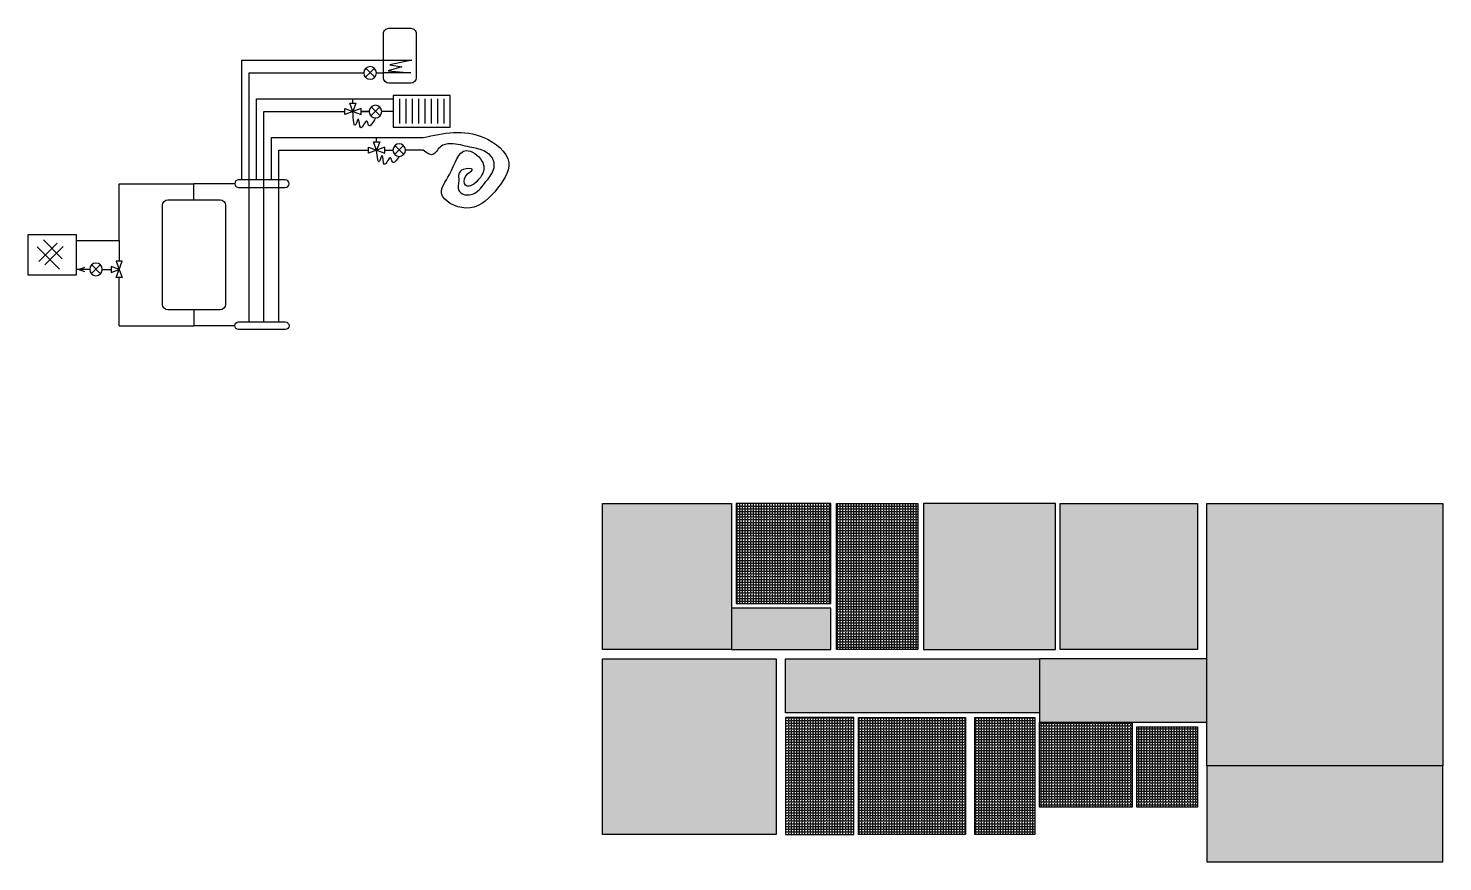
# Model space of a CAD drawing. Header units: millimetres. Extents: x -24587 to 37983, y -70862 to 338.
# Drawn here: x 7983 to 11623, y -55853 to -53709 of the extents above; entities that cross this region are included whole.
import ezdxf

# ---------------------------------------------------------------- set-up
doc = ezdxf.new("R2010")
doc.units = ezdxf.units.MM
doc.header["$LTSCALE"] = 50
for name, color, linetype in [('1', 1, 'Continuous'), ('2', 2, 'Continuous'), ('3', 3, 'Continuous'), ('4', 4, 'Continuous')]:
    doc.layers.add(name, color=color, linetype=linetype)
pattern_1 = [(360, (2e-12, 5000), (8e-15, 6.985), [5.08, -1.905]), (90, (2e-12, 5000), (-6.985, 8e-15), [5.08, -1.905])]

msp = doc.modelspace()

# ---------------------------------------------------------------- hatches: boundary and pattern name
at = {"layer": '1'}
h = msp.add_hatch(dxfattribs=at)
h.set_pattern_fill('ANGLE', color=256)
h.set_pattern_definition(pattern_1)
h.paths.add_polyline_path([(9792.7, -55307.349), (9792.7, -54931.349), (9460.7, -54931.349), (9460.7, -55307.349)])
h.paths.add_polyline_path([(10047.7, -55307.349), (10047.7, -55201.349), (9792.7, -55201.349), (9792.7, -55307.349)])
h = msp.add_hatch(dxfattribs=at)
h.set_pattern_fill('ANGLE', color=256)
h.set_pattern_definition(pattern_1)
h.paths.add_polyline_path([(9804.7, -55189.349), (10047.7, -55189.349), (10047.7, -54931.349), (9804.7, -54931.349)])
h = msp.add_hatch(dxfattribs=at)
h.set_pattern_fill('ANGLE', color=256)
h.set_pattern_definition(pattern_1)
h.paths.add_polyline_path([(10062.7, -55307.349), (10271.773, -55307.349), (10271.773, -54931.349), (10062.7, -54931.349)])
h = msp.add_hatch(dxfattribs=at)
h.set_pattern_fill('ANGLE', color=256)
h.set_pattern_definition(pattern_1)
h.paths.add_polyline_path([(10286.773, -55307.349), (10626.527, -55307.349), (10626.527, -54931.349), (10286.773, -54931.349)])
h = msp.add_hatch(dxfattribs=at)
h.set_pattern_fill('ANGLE', color=256)
h.set_pattern_definition(pattern_1)
h.paths.add_polyline_path([(10638.527, -55307.349), (10991.7, -55307.349), (10991.7, -54931.349), (10638.527, -54931.349)])
h = msp.add_hatch(dxfattribs=at)
h.set_pattern_fill('ANGLE', color=256)
h.set_pattern_definition(pattern_1)
h.paths.add_polyline_path([(11015.7, -54931.349), (11015.7, -55606.349), (11622.7, -55606.349), (11622.7, -54931.349)])
h = msp.add_hatch(dxfattribs=at)
h.set_pattern_fill('ANGLE', color=256)
h.set_pattern_definition(pattern_1)
h.paths.add_polyline_path([(9907.7, -55331.349), (9460.7, -55331.349), (9460.7, -55783.349), (9907.7, -55783.349)])
h = msp.add_hatch(dxfattribs=at)
h.set_pattern_fill('ANGLE', color=256)
h.set_pattern_definition(pattern_1)
h.paths.add_polyline_path([(11015.7, -55331.349), (10585.2, -55331.349), (10585.2, -55494.349), (10823.7, -55494.349), (11015.7, -55494.349)])
h.paths.add_polyline_path([(10585.2, -55331.349), (9931.7, -55331.349), (9931.7, -55470.349), (10585.2, -55470.349)])
h = msp.add_hatch(dxfattribs=at)
h.set_pattern_fill('ANGLE', color=256)
h.set_pattern_definition(pattern_1)
h.paths.add_polyline_path([(9931.7, -55783.349), (10107.7, -55783.349), (10107.7, -55482.349), (9931.7, -55482.349)])
h = msp.add_hatch(dxfattribs=at)
h.set_pattern_fill('ANGLE', color=256)
h.set_pattern_definition(pattern_1)
h.paths.add_polyline_path([(10119.7, -55783.349), (10394.7, -55783.349), (10394.7, -55482.349), (10119.7, -55482.349)])
h = msp.add_hatch(dxfattribs=at)
h.set_pattern_fill('ANGLE', color=256)
h.set_pattern_definition(pattern_1)
h.paths.add_polyline_path([(10573.2, -55482.349), (10418.7, -55482.349), (10418.7, -55783.349), (10573.2, -55783.349)])
h = msp.add_hatch(dxfattribs=at)
h.set_pattern_fill('ANGLE', color=256)
h.set_pattern_definition(pattern_1)
h.paths.add_polyline_path([(10823.7, -55494.349), (10585.2, -55494.349), (10585.2, -55713.349), (10823.7, -55713.349)])
h = msp.add_hatch(dxfattribs=at)
h.set_pattern_fill('ANGLE', color=256)
h.set_pattern_definition(pattern_1)
h.paths.add_polyline_path([(10991.7, -55713.349), (10991.7, -55506.349), (10835.7, -55506.349), (10835.7, -55713.349)])
h = msp.add_hatch(dxfattribs=at)
h.set_pattern_fill('ANGLE', color=256)
h.set_pattern_definition(pattern_1)
h.paths.add_polyline_path([(11622.7, -55853.349), (11622.7, -55606.349), (11015.7, -55606.349), (11015.7, -55853.349)])

# ---------------------------------------------------------------- linework, layer by layer
for points in [[(8532.356, -54098.894), (8532.356, -53791.25), (8897.1, -53791.25)], [(8570.4, -54098.894), (8570.4, -53890.535), (8922.207, -53890.535)], [(8818.285, -53901.918), (8818.285, -53890.535)], [(8608.444, -54098.894), (8608.444, -53989.82), (8999.083, -53989.82)], [(8879.35, -54001.203), (8879.35, -53989.82)], [(8217.085, -54254.784), (8217.085, -54108.85), (8409.295, -54108.85)], [(8409.295, -54150.234), (8409.295, -54108.85)], [(8514.499, -54108.85), (8409.295, -54108.85)], [(8105.676, -54254.784), (8217.085, -54254.784), (8217.085, -54308.182)], [(8140.814, -54329.335), (8105.676, -54329.335)], [(8173.253, -54329.335), (8195.932, -54329.335)]]:
    msp.add_lwpolyline(points, dxfattribs=at)
at = {"layer": '2'}
for points in [[(8846.309, -53823.787, 1), (8878.748, -53823.787, 1)], [(8860.061, -53923.072, 1), (8892.5, -53923.072, 1)], [(8921.127, -54022.357, 1), (8953.566, -54022.357, 1)], [(8140.814, -54329.335, 1), (8173.253, -54329.335, 1)]]:
    msp.add_lwpolyline(points, format="xyb", close=True, dxfattribs=at)
for points in [[(8850.551, -53834.723), (8873.465, -53811.809)], [(8874.507, -53834.723), (8851.592, -53811.809)], [(8860.061, -53923.072), (8839.438, -53923.072)], [(8864.303, -53934.008), (8887.217, -53911.094)], [(8888.259, -53934.008), (8865.345, -53911.094)], [(8925.368, -54033.293), (8948.282, -54010.379)], [(8949.324, -54033.293), (8926.41, -54010.379)], [(8128.355, -54335.53), (8111.672, -54329.335), (8128.355, -54323.141)], [(8145.056, -54340.271), (8167.97, -54317.357)], [(8169.012, -54340.271), (8146.098, -54317.357)]]:
    msp.add_lwpolyline(points, dxfattribs=at)
for points in [[(8810.542, -53901.918), (8826.027, -53901.918), (8818.285, -53923.072)], [(8797.131, -53930.814), (8797.131, -53915.329), (8818.285, -53923.072)], [(8839.438, -53930.814), (8839.438, -53915.329), (8818.285, -53923.072)], [(8858.197, -54030.099), (8858.197, -54014.614), (8879.35, -54022.357)], [(8871.608, -54001.203), (8887.093, -54001.203), (8879.35, -54022.357)], [(8900.504, -54030.099), (8900.504, -54014.614), (8879.35, -54022.357)], [(8195.932, -54321.593), (8195.932, -54337.078), (8217.085, -54329.335)], [(8224.828, -54308.182), (8209.343, -54308.182), (8217.085, -54329.335)], [(8224.828, -54350.489), (8209.343, -54350.489), (8217.085, -54329.335)]]:
    msp.add_lwpolyline(points, close=True, dxfattribs=at)
for points in [[(8876.281, -53939.291), (8858.758, -53958.24), (8854.283, -53947.954), (8838.587, -53964.755), (8832.354, -53941.679), (8825.504, -53956.64), (8818.285, -53923.072)], [(8937.346, -54038.576), (8919.823, -54052.735), (8915.348, -54042.45), (8899.653, -54059.251), (8893.419, -54036.175), (8886.57, -54051.136), (8879.35, -54022.357)]]:
    msp.add_spline(points, degree=3, dxfattribs=at)
at = {"layer": '3'}
for points in [[(8910.776, -53708.85), (8967.305, -53708.85, -0.41711625), (8980.981, -53722.335), (8980.981, -53836.429, -0.41421356), (8967.305, -53850.105), (8910.776, -53850.105, -0.41421356), (8897.1, -53836.429), (8897.1, -53722.335, -0.41711625)], [(8644.272, -54118.423, 0.41421356), (8653.846, -54108.85), (8653.846, -54108.468, 0.41421356), (8644.272, -54098.894), (8524.072, -54098.894, 0.41421356), (8514.499, -54108.468), (8514.499, -54108.85, 0.41421356), (8524.072, -54118.423)], [(8341.825, -54150.234), (8476.765, -54150.234, -0.41421356), (8490.441, -54163.91), (8490.441, -54419.688, -0.41421356), (8476.765, -54433.365), (8341.825, -54433.365, -0.41421356), (8328.149, -54419.688), (8328.149, -54163.91, -0.41421356)], [(8644.272, -54464.411, -0.41421356), (8653.846, -54473.984), (8653.846, -54474.366, -0.41421356), (8644.272, -54483.94), (8524.072, -54483.94, -0.41421356), (8514.499, -54474.366), (8514.499, -54473.984, -0.41421356), (8524.072, -54464.411)]]:
    msp.add_lwpolyline(points, format="xyb", close=True, dxfattribs=at)
for points in [[(8897.1, -53791.25), (8970.163, -53791.25), (8913.313, -53803.042), (8943.729, -53808.407), (8909.019, -53818.064), (8967.345, -53823.787), (8897.1, -53823.787)], [(8938.468, -53890.535), (8938.468, -53953.879)], [(8954.73, -53890.535), (8954.73, -53953.879)], [(8970.991, -53890.535), (8970.991, -53953.879)], [(8987.253, -53890.535), (8987.253, -53953.879)], [(9003.514, -53890.535), (9003.514, -53953.879)], [(9019.776, -53890.535), (9019.776, -53953.879)], [(9036.037, -53890.535), (9036.037, -53953.879)], [(9052.299, -53890.535), (9052.299, -53953.879)], [(8009.774, -54308.894), (8056.783, -54261.885)], [(8021.885, -54253.351), (8070.318, -54301.784)], [(8005.499, -54271.153), (8063.192, -54328.846)], [(8025.447, -54317.439), (8072.456, -54270.431)]]:
    msp.add_lwpolyline(points, dxfattribs=at)
for points in [[(8922.207, -53963.049), (9068.56, -53963.049), (9068.56, -53881.365), (8922.207, -53881.365)], [(7982.859, -54239.512), (8105.676, -54239.512), (8105.676, -54344.086), (7982.859, -54344.086)], [(9460.7, -54931.349), (9792.7, -54931.349), (9792.7, -55307.349), (9460.7, -55307.349)], [(9804.7, -55189.349), (10047.7, -55189.349), (10047.7, -54931.349), (9804.7, -54931.349)], [(10062.7, -54931.349), (10271.773, -54931.349), (10271.773, -55307.349), (10062.7, -55307.349)], [(10286.773, -55307.349), (10626.527, -55307.349), (10626.527, -54931.349), (10286.773, -54931.349)], [(10638.527, -54931.349), (10991.7, -54931.349), (10991.7, -55307.349), (10638.527, -55307.349)], [(11015.7, -54931.349), (11622.7, -54931.349), (11622.7, -55606.349), (11015.7, -55606.349)], [(9792.7, -55307.349), (10047.7, -55307.349), (10047.7, -55201.349), (9792.7, -55201.349)], [(9907.7, -55783.349), (9460.7, -55783.349), (9460.7, -55331.349), (9907.7, -55331.349)], [(9931.7, -55331.349), (10585.2, -55331.349), (10585.2, -55470.349), (9931.7, -55470.349)], [(10585.2, -55494.349), (11015.7, -55494.349), (11015.7, -55331.349), (10585.2, -55331.349)], [(10107.7, -55482.349), (9931.7, -55482.349), (9931.7, -55783.349), (10107.7, -55783.349)], [(10394.7, -55783.349), (10119.7, -55783.349), (10119.7, -55482.349), (10394.7, -55482.349)], [(10418.7, -55482.349), (10573.2, -55482.349), (10573.2, -55783.349), (10418.7, -55783.349)], [(10585.2, -55494.349), (10823.7, -55494.349), (10823.7, -55713.349), (10585.2, -55713.349)], [(10835.7, -55506.349), (10991.7, -55506.349), (10991.7, -55713.349), (10835.7, -55713.349)], [(11622.7, -55606.349), (11015.7, -55606.349), (11015.7, -55853.349), (11622.7, -55853.349)]]:
    msp.add_lwpolyline(points, close=True, dxfattribs=at)
msp.add_spline([(8999.083, -53989.82), (9155.11, -53989.82), (9219.083, -54053.793), (9183.031, -54129.286), (9108.896, -54171.629), (9046.315, -54133.135), (9066.533, -54085.018), (9109.859, -54023.428), (9150.296, -54050.374), (9150.296, -54085.98), (9107.933, -54112.926), (9107.933, -54089.83), (9125.741, -54072.022), (9102.156, -54072.022), (9090.844, -54083.334), (9090.844, -54100.416), (9090.844, -54126.399), (9098.423, -54133.978), (9130.077, -54133.978), (9159.858, -54104.198), (9180.142, -54072.507), (9180.142, -54049.411), (9155.115, -54024.384), (9119.487, -54014.767), (9069.422, -54006.106), (9043.426, -54013.804), (9023.212, -54034.018), (8999.083, -54022.357)], degree=3, dxfattribs=at)
at = {"layer": '4'}
for points in [[(8551.378, -54464.411), (8551.378, -53823.787), (8846.309, -53823.787)], [(8878.748, -53823.787), (8897.1, -53823.787)], [(8589.422, -54464.411), (8589.422, -53923.072), (8797.131, -53923.072)], [(8839.438, -53923.072), (8860.061, -53923.072)], [(8922.207, -53923.072), (8892.5, -53923.072)], [(8627.466, -54464.411), (8627.466, -54022.357), (8858.197, -54022.357)], [(8900.504, -54022.357), (8921.127, -54022.357)], [(8999.083, -54022.357), (8953.566, -54022.357)], [(8217.085, -54474.748), (8217.085, -54350.489)], [(8409.295, -54433.365), (8409.295, -54474.748)], [(8217.085, -54474.748), (8409.295, -54474.748)], [(8514.499, -54474.748), (8409.295, -54474.748)]]:
    msp.add_lwpolyline(points, dxfattribs=at)

doc.saveas('drawing.dxf')
